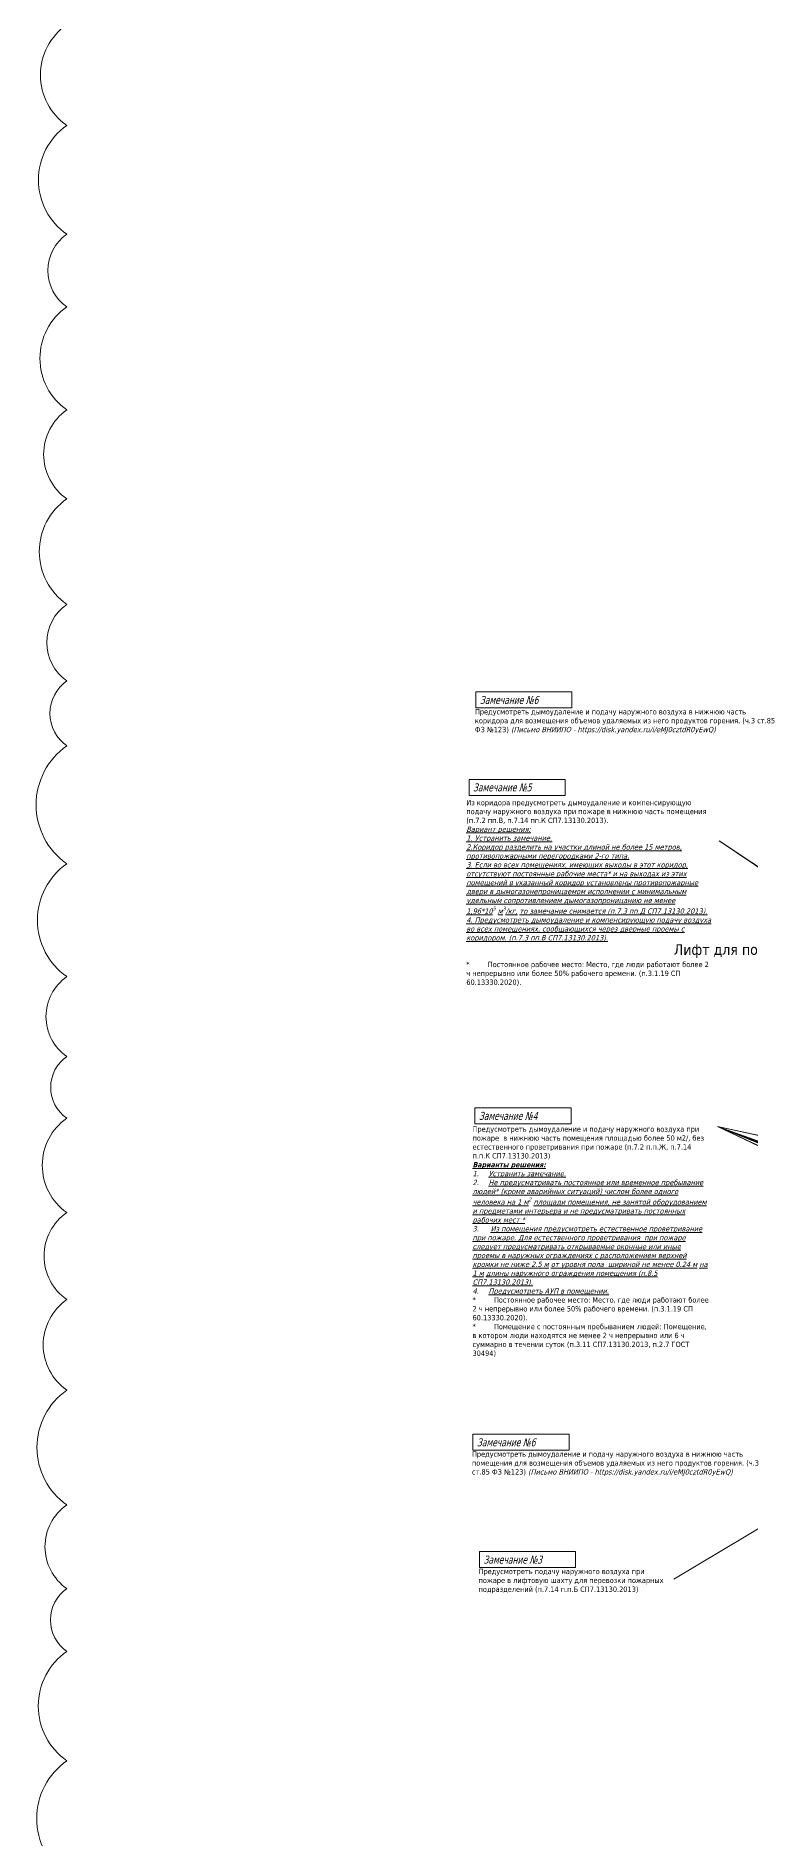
# Model space of a CAD drawing. Header units: millimetres. Extents: x -584918 to 2941280, y 3000189 to 4229862.
# Drawn here: x 46642 to 126977, y 3601758 to 3804576 of the extents above; entities that cross this region are included whole.
import ezdxf

# ---------------------------------------------------------------- set-up
doc = ezdxf.new("R2010")
doc.units = ezdxf.units.MM
doc.layers.add('экспертиза ДУ', color=1, linetype='Continuous', lineweight=0)
doc.layers.add('экспертиза ДУ пояснения', color=6, linetype='Continuous', lineweight=0)
doc.styles.add('ЭКСПЕРТИЗА', font='tahoma.ttf')

msp = doc.modelspace()

# ---------------------------------------------------------------- linework, layer by layer
at = {"layer": 'экспертиза ДУ', "color": 2}
msp.add_lwpolyline([(50092.766, 3805865.941, 0.52056705), (50092.766, 3794520.99, 0.52056705), (50092.766, 3782274.116, 0.52056705), (50092.766, 3774115.298, 0.52056705), (50092.766, 3762517.45, 0.52056705), (50092.766, 3752512.872, 0.52056705), (50092.766, 3740646.666, 0.52056705), (50092.766, 3732034.139, 0.52056705), (50092.766, 3724721.09, 0.52056705), (50092.766, 3711464.663, 0.52056705), (50092.766, 3698763.877, 0.52056705), (50092.766, 3689777.397, 0.52056705), (50092.766, 3682830.774, 0.52056705), (50092.766, 3672238.206, 0.52056705), (50092.766, 3662431.592, 0.52056705), (50092.766, 3652248.582, 0.52056705), (50092.766, 3639337.015, 0.52056705), (50092.766, 3629923.682, 0.52056705), (50092.766, 3622857.63, 0.52056705), (50092.766, 3610554.805, 0.52056705), (50092.766, 3597560.227, 0.52056705)], format="xyb", dxfattribs=at)
at = {"layer": 'экспертиза ДУ', "lineweight": 0}
for points in [[(96070.014, 3730787.637), (106870.014, 3730787.637), (106870.014, 3728987.637), (96070.014, 3728987.637), (96070.014, 3730787.637)], [(95297.279, 3720958.128), (106097.279, 3720958.128), (106097.279, 3719158.128), (95297.279, 3719158.128), (95297.279, 3720958.128)], [(95961.378, 3683998.128), (106761.378, 3683998.128), (106761.378, 3682198.128), (95961.378, 3682198.128), (95961.378, 3683998.128)], [(95737.279, 3647278.128), (106537.279, 3647278.128), (106537.279, 3645478.128), (95737.279, 3645478.128), (95737.279, 3647278.128)], [(96480.429, 3634078.128), (107280.429, 3634078.128), (107280.429, 3632278.128), (96480.429, 3632278.128), (96480.429, 3634078.128)]]:
    msp.add_lwpolyline(points, dxfattribs=at)
at = {"layer": 'экспертиза ДУ'}
for points in [[(123417.279, 3714058.128), (203228.719, 3660286.242)], [(204276.326, 3660342.549), (123417.279, 3714058.128)], [(185031.26, 3657113.588), (123227.279, 3681908.128)], [(123227.279, 3681908.128), (189847.897, 3656232.574)], [(190835.323, 3656300.188), (123227.279, 3681908.128)], [(183315.141, 3668688.902), (123227.279, 3681908.128)], [(123227.279, 3681908.128), (184263.031, 3668737.188)], [(171347.653, 3659430.045), (123227.279, 3681908.128)], [(118317.279, 3630968.128), (188059.209, 3672669.268)]]:
    msp.add_lwpolyline(points, dxfattribs=at)
at = {"layer": 'экспертиза ДУ', "elevation": 0}
for points in [[(123227.279, 3681908.128), (177580.647, 3661952.7)], [(178568.883, 3662056.765), (123227.279, 3681908.128)], [(123227.279, 3681908.128), (184197.126, 3657070.823)], [(123227.279, 3681908.128), (170513.519, 3659387.28)]]:
    msp.add_lwpolyline(points, dxfattribs=at)

# ---------------------------------------------------------------- texts
at = {"layer": 'экспертиза ДУ', "lineweight": 0, "style": 'ЭКСПЕРТИЗА', "oblique": 14.99997778, "width": 0.8}
for s, p in [('Замечание №6', (96520.014, 3729437.637)), ('Замечание №5', (95747.279, 3719608.128)), ('Замечание №4', (96411.378, 3682648.128)), ('Замечание №6', (96187.279, 3645928.128)), ('Замечание №3', (96930.429, 3632728.128))]:
    msp.add_text(s, height=900, dxfattribs=at).set_placement(p)
at = {"layer": 'экспертиза ДУ', "color": 6, "ltscale": 100, "char_height": 600, "attachment_point": 1, "style": 'ЭКСПЕРТИЗА'}
for s, insert, width in [('{\\C256;Предусмотреть дымоудаление и подачу наружного воздуха в нижнюю часть \\A1;коридора\\A0; для возмещения объемов удаляемых из него продуктов горения. (ч.3 ст.85 ФЗ №123) \\fTahoma|b0|i1|c204|p34;(Письмо ВНИИПО - https://disk.yandex.ru/i/eMJ0cztdR0yEwQ)}', (95957.279, 3728862.2), 32500), ('\\A1;{\\C256;Из коридора предусмотреть дымоудаление и компенсирующую подачу наружного воздуха при пожаре в нижнюю часть помещения (п.7.2 пп.В, п.7.14 пп.К СП7.13130.2013).\\P\\fTahoma|b0|i1|c204|p34;\\L\\C6;Вариант решения:\\P1. Устранить замечание.\\P2.Коридор разделить на участки длиной не более 15 метров, противопожарными перегородками 2-го типа.\\P3. Если во всех помещениях, имеющих выходы в этот коридор, отсутствуют постоянные рабочие места* и на выходах из этих помещений в указанный коридор установлены противопожарные двери в дымогазонепроницаемом исполнении с минимальным удельным сопротивлением дымогазопроницанию не менее 1,96*10\\H0.7x;\\S5^ ;\\H1.42857x;\\~м\\H0.7x;\\S3^ ;\\H1.42857x;/кг, то замечание снимается (п.7.3 пп.Д СП7.13130.2013).\\P\\A0;4. Предусмотреть дымоудаление и компенсирующую подачу воздуха во всех помещениях, сообщающихся через дверные проемы с коридором.\\A1;\\H1.00002x; \\A0;\\H0.99998x;(п.7.3 пп.В СП7.13130.2013).\\P\\C2;\\P\\A1;\\H0.99999x;\\C6;\\P\\A0;\\fTahoma|b0|i0|c204|p34;\\H0.99988x;\\l*^IПостоянное ра\\H1.00012x;бочее место: Место, где люди работают более 2 ч непрерывно или более 50% рабочего времени. (п.3.1.19 СП 60.13330.2020).}', (94991.852, 3718645.414), 26264.80297), ('{\\C256;Предусмотреть дымоудаление и подачу наружного воздуха в нижнюю часть \\A1;помещения\\A0; для возмещения объемов удаляемых из него продуктов горения. (ч.3 ст.85 ФЗ №123) \\fTahoma|b0|i1|c204|p34;(Письмо ВНИИПО - https://disk.yandex.ru/i/eMJ0cztdR0yEwQ)}', (95624.544, 3645352.691), 32500), ('{\\C256;Предусмотреть подачу наружного воздуха при пожаре в лифтовую шахту для перевозки пожарных подразделений (п.7.14 п.п.Б СП7.13130.2013)}', (96367.694, 3632152.691), 20681.09928)]:
    msp.add_mtext(s, dxfattribs=dict(at, insert=insert, width=width))
at = {"layer": 'экспертиза ДУ', "lineweight": 0, "ltscale": 100, "insert": (95690.257, 3681908.025), "char_height": 600, "width": 25338.67111, "attachment_point": 1, "style": 'ЭКСПЕРТИЗА'}
msp.add_mtext('\\pt1200;Предусмотреть дымоудаление и подачу наружного воздуха при пожаре  в нижнюю часть помещения площадью более 50\\~м2/, без естественного проветривания при пожаре (п.7.2 п.п.Ж, п.7.14 п.п.К СП7.13130.2013){\\fTahoma|b1|i1|c204|p34;\\L\\C6;\\PВарианты решения:\\P\\pt1800;\\fTahoma|b0|i1|c204|p34;\\l1.^I\\LУстранить замечание.\\P\\A1;\\H1.00002x;\\l2.^I\\LНе предусматривать постоянное или временное пребывание людей* (кроме аварийных ситуаций) числом более одного человека на 1\\~м\\H0.7x;\\S2^ ;\\H1.4286x; площади помещения, не занятой оборудованием и предметами интерьера и не предусматривать постоянных рабочих мест * \\A0;\\H0.99996x;\\P\\l3.^I\\L Из помещения предусмотреть естественное проветривание при пожаре. Для естественного проветривания  при пожаре следует предусматривать открываемые оконные или иные проемы в наружных ограждениях с расположением верхней кромки не ниже 2.5\\~м от уровня пола  шириной не менее 0.24\\~м на 1\\~м длины наружного ограждения помещения (п.8.5 СП7.13130.2013).\\P\\l4.^I\\LПредусмотреть АУП в помещении. \\P\\ptz;\\fTahoma|b0|i0|c204|p34;\\H0.99988x;\\l*^IПостоянное ра\\H1.00012x;бочее место: Место, где люди работают более 2 ч непрерывно или более 50% рабочего времени. (п.3.1.19 СП 60.13330.2020).\\P\\A1;*^IПомещение с постоянным пребыванием людей: \\A0;Помещение, в котором люди находятся не менее 2 ч непрерывно или 6 ч суммарно в течении суток \\A1;(п.3.11 СП7.13130.2013\\A0;,\\A1; п.2.7 ГОСТ 30494)}', dxfattribs=at)
at = {"layer": 'экспертиза ДУ пояснения', "color": 2, "lineweight": 0, "insert": (118309.66, 3702414.706, 0), "char_height": 1200, "width": 20787.22348, "attachment_point": 1, "style": 'ЭКСПЕРТИЗА'}
msp.add_mtext('Лифт для пожарных', dxfattribs=at)

doc.saveas('drawing.dxf')
